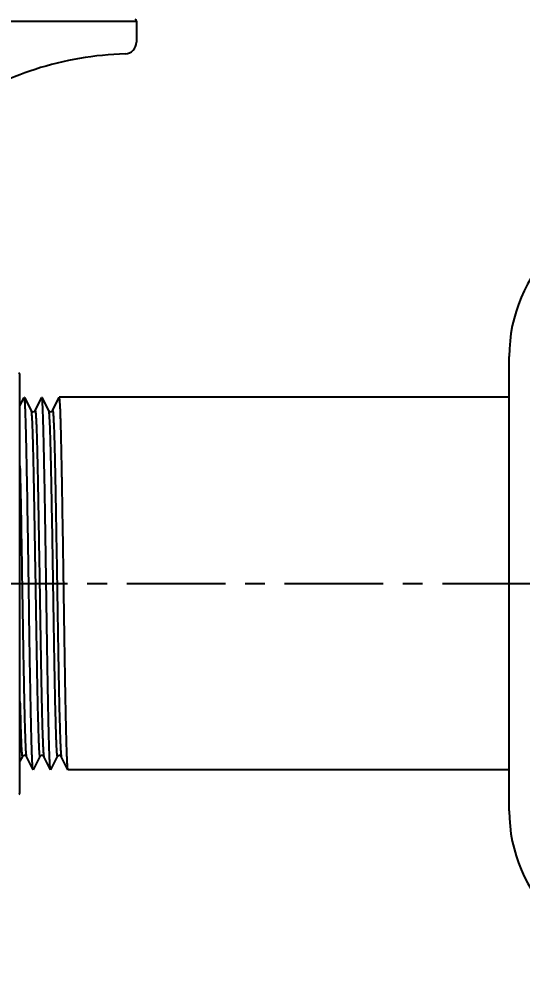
# Model space of a CAD drawing. Header units: millimetres. Extents: x 2792 to 3374, y 618 to 1096.
# Drawn here: x 3084 to 3116.4, y 807.6 to 868.3 of the extents above; entities that cross this region are included whole.
import ezdxf

# ---------------------------------------------------------------- set-up
doc = ezdxf.new("R2010")
doc.units = ezdxf.units.MM
doc.header["$LTSCALE"] = 0.1
doc.linetypes.add('CENTERX2', pattern=[101.6, 63.5, -12.7, 12.7, -12.7])
for name, color, linetype in [('02___PRT_ALL_AXES', 7, 'Continuous'), ('CENTER', 1, 'CENTERX2'), ('DIM', 3, 'Continuous')]:
    doc.layers.add(name, color=color, linetype=linetype)
doc.styles.get("Standard").update_dxf_attribs({"font": 'arial.ttf'})
doc.dimstyles.new('ISO-25', dxfattribs={"dimtxt": 2.5, "dimasz": 2.5, "dimexe": 1.25, "dimexo": 0.625, "dimtad": 1, "dimtxsty": 'Standard', "dimcen": 2.5, "dimadec": 0, "dimazin": 0, "dimtfac": 1, "dimtmove": 0, "dimatfit": 3, "dimfxl": 0, "dimarcsym": 0})

# ---------------------------------------------------------------- blocks, each defined once
blk = doc.blocks.new('*D193')
at = {"layer": 'Defpoints', "color": 0, "transparency": 16777216}
for p in [(3127.568, 940.514), (3057.818, 935.367), (3127.568, 856.353)]:
    blk.add_point(p, dxfattribs=at)
at = {"layer": 'DIM', "color": 0, "lineweight": -2, "transparency": 16777216}
for p, q in [((3057.818, 935.992), (3057.818, 941.764)), ((3127.568, 856.978), (3127.568, 941.764)), ((3060.318, 940.514), (3125.068, 940.514))]:
    blk.add_line(p, q, dxfattribs=at)
at = {"layer": 'DIM', "color": 0, "transparency": 16777216}
for points in [[(3060.318, 940.93), (3060.318, 940.097), (3057.818, 940.514)], [(3125.068, 940.93), (3125.068, 940.097), (3127.568, 940.514)]]:
    blk.add_solid(points, dxfattribs=at)
at = {"layer": 'DIM', "color": 0, "transparency": 16777216, "insert": (3092.693, 942.415), "char_height": 2.5, "attachment_point": 5}
blk.add_mtext('95', dxfattribs=at)
blk = doc.blocks.new('*D194')
at = {"layer": 'Defpoints', "color": 0, "transparency": 16777216}
for p in [(3142.568, 947.933), (3057.818, 935.367), (3142.568, 843.228)]:
    blk.add_point(p, dxfattribs=at)
at = {"layer": 'DIM', "color": 0, "lineweight": -2, "transparency": 16777216}
for p, q in [((3057.818, 935.992), (3057.818, 949.183)), ((3142.568, 843.853), (3142.568, 949.183)), ((3060.318, 947.933), (3140.068, 947.933))]:
    blk.add_line(p, q, dxfattribs=at)
at = {"layer": 'DIM', "color": 0, "transparency": 16777216}
for points in [[(3060.318, 948.349), (3060.318, 947.516), (3057.818, 947.933)], [(3140.068, 948.349), (3140.068, 947.516), (3142.568, 947.933)]]:
    blk.add_solid(points, dxfattribs=at)
at = {"layer": 'DIM', "color": 0, "transparency": 16777216, "insert": (3100.193, 949.834), "char_height": 2.5, "attachment_point": 5}
blk.add_mtext('116', dxfattribs=at)

msp = doc.modelspace()

# ---------------------------------------------------------------- linework, layer by layer
at = {"color": 7, "linetype": 'Continuous'}
for p, q in [((3024.068, 868.203), (3091.568, 868.203)), ((3091.568, 868.203), (3091.568, 866.84)), ((3084.068, 818.575), (3084.068, 845.38)), ((3084.068, 843.421), (3084.344, 843.972)), ((3084.355, 843.972), (3084.344, 843.972)), ((3084.355, 843.972), (3084.783, 843.115)), ((3085.04, 843.115), (3085.469, 843.972)), ((3085.48, 843.972), (3085.469, 843.972)), ((3085.48, 843.972), (3085.908, 843.115)), ((3086.165, 843.115), (3086.594, 843.972)), ((3086.599, 843.978), (3086.594, 843.972)), ((3084.221, 820.84), (3084.068, 820.535)), ((3084.906, 819.983), (3084.478, 820.84)), ((3085.346, 820.84), (3084.917, 819.983)), ((3086.031, 819.983), (3085.603, 820.84)), ((3086.471, 820.84), (3086.042, 819.983)), ((3087.156, 819.983), (3086.728, 820.84)), ((3084.917, 819.983), (3084.906, 819.983)), ((3086.042, 819.983), (3086.031, 819.983)), ((3087.162, 819.978), (3087.156, 819.983))]:
    msp.add_line(p, q, dxfattribs=at)
for points in [[(3084.783, 843.115), (3084.788, 843.107), (3084.818, 843.073), (3084.894, 843.039), (3084.983, 843.058), (3085.03, 843.098), (3085.04, 843.115)], [(3085.908, 843.115), (3085.913, 843.107), (3085.943, 843.073), (3086.019, 843.039), (3086.108, 843.058), (3086.155, 843.098), (3086.165, 843.115)], [(3084.478, 820.84), (3084.467, 820.857), (3084.421, 820.898), (3084.332, 820.916), (3084.255, 820.883), (3084.226, 820.849), (3084.221, 820.84)], [(3085.603, 820.84), (3085.592, 820.857), (3085.546, 820.898), (3085.457, 820.916), (3085.38, 820.883), (3085.351, 820.849), (3085.346, 820.84)], [(3086.728, 820.84), (3086.717, 820.857), (3086.671, 820.898), (3086.582, 820.916), (3086.505, 820.883), (3086.476, 820.849), (3086.471, 820.84)]]:
    msp.add_lwpolyline(points, dxfattribs=at)
for centre, radius, start, end in [((3091.418, 868.203), 0.15, 0, 60.00035), ((3090.818, 866.84), 0.75, 271.90209, 0), ((3083.843, 845.38), 0.225, 0, 47.44801), ((3083.843, 818.575), 0.225, 312.55199, 0)]:
    msp.add_arc(centre, radius, start, end, dxfattribs=at)
for points, knots in [([(3090.843, 866.091), (3088.882, 866.026), (3085.972, 865.545), (3082.456, 864.11), (3080.174, 862.719), (3078.298, 861.036), (3076.89, 859.12), (3076.019, 857.033), (3075.818, 855.57), (3075.818, 854.853)], [0, 0, 0, 0, 0.286008, 0.422459, 0.551936, 0.673566, 0.787615, 0.895522, 1, 1, 1, 1]), ([(3084.631, 831.978), (3084.619, 832.744), (3084.597, 834.247), (3084.563, 836.432), (3084.534, 838.163), (3084.51, 839.446), (3084.493, 840.31), (3084.476, 841.097), (3084.459, 841.799), (3084.442, 842.41), (3084.425, 842.925), (3084.411, 843.291), (3084.398, 843.532), (3084.39, 843.673), (3084.382, 843.787), (3084.374, 843.874), (3084.365, 843.932), (3084.359, 843.963), (3084.355, 843.972)], [0, 0, 0, 0, 0.191456, 0.375817, 0.54629, 0.624319, 0.696563, 0.762355, 0.821085, 0.872206, 0.91525, 0.949815, 0.963819, 0.975591, 0.985107, 0.992349, 0.997309, 1, 1, 1, 1]), ([(3085.756, 831.978), (3085.744, 832.744), (3085.722, 834.247), (3085.688, 836.432), (3085.659, 838.163), (3085.635, 839.446), (3085.618, 840.31), (3085.601, 841.097), (3085.584, 841.799), (3085.567, 842.41), (3085.55, 842.925), (3085.536, 843.291), (3085.523, 843.532), (3085.515, 843.673), (3085.507, 843.787), (3085.499, 843.874), (3085.49, 843.932), (3085.484, 843.963), (3085.48, 843.972)], [0, 0, 0, 0, 0.191455, 0.375817, 0.546294, 0.624323, 0.696567, 0.762358, 0.821086, 0.872206, 0.915249, 0.949814, 0.963819, 0.975591, 0.985107, 0.99235, 0.997309, 1, 1, 1, 1]), ([(3086.881, 831.978), (3086.869, 832.758), (3086.846, 834.289), (3086.817, 836.175), (3086.793, 837.617), (3086.776, 838.624), (3086.758, 839.566), (3086.741, 840.436), (3086.723, 841.224), (3086.706, 841.924), (3086.691, 842.448), (3086.679, 842.817), (3086.67, 843.056), (3086.661, 843.267), (3086.653, 843.452), (3086.644, 843.609), (3086.635, 843.738), (3086.627, 843.839), (3086.619, 843.905), (3086.613, 843.943), (3086.609, 843.961), (3086.605, 843.972), (3086.601, 843.978), (3086.599, 843.978)], [0, 0, 0, 0, 0.195, 0.382497, 0.471173, 0.555307, 0.634093, 0.706774, 0.77265, 0.831089, 0.881525, 0.903591, 0.92348, 0.941144, 0.956546, 0.969647, 0.980415, 0.988829, 0.994876, 0.997011, 0.998556, 0.999528, 1, 1, 1, 1]), ([(3084.783, 843.115), (3084.788, 843.106), (3084.794, 843.076), (3084.803, 843.018), (3084.811, 842.934), (3084.819, 842.823), (3084.828, 842.686), (3084.841, 842.452), (3084.856, 842.098), (3084.873, 841.601), (3084.89, 841.011), (3084.907, 840.334), (3084.925, 839.576), (3084.942, 838.746), (3084.966, 837.515), (3084.996, 835.86), (3085.03, 833.777), (3085.064, 831.626), (3085.099, 829.488), (3085.133, 827.445), (3085.163, 825.839), (3085.187, 824.661), (3085.204, 823.877), (3085.222, 823.171), (3085.239, 822.55), (3085.256, 822.02), (3085.271, 821.637), (3085.284, 821.38), (3085.292, 821.225), (3085.301, 821.096), (3085.308, 821.005), (3085.315, 820.946), (3085.319, 820.911), (3085.323, 820.883), (3085.327, 820.861), (3085.332, 820.846), (3085.335, 820.836), (3085.343, 820.833), (3085.345, 820.838), (3085.346, 820.84)], [0, 0, 0, 0, 0.001444, 0.004062, 0.007863, 0.012845, 0.018996, 0.026301, 0.044309, 0.066695, 0.093249, 0.123712, 0.157794, 0.195166, 0.235468, 0.323289, 0.417884, 0.51562, 0.61274, 0.705516, 0.790384, 0.828818, 0.864084, 0.895841, 0.923787, 0.947649, 0.967202, 0.975302, 0.982258, 0.988056, 0.992678, 0.994547, 0.996121, 0.997398, 0.998381, 0.999072, 0.999483, 0.999689, 1, 1, 1, 1]), ([(3085.04, 843.115), (3085.041, 843.117), (3085.043, 843.122), (3085.051, 843.119), (3085.054, 843.109), (3085.059, 843.095), (3085.063, 843.073), (3085.067, 843.045), (3085.071, 843.01), (3085.078, 842.951), (3085.085, 842.86), (3085.094, 842.731), (3085.102, 842.576), (3085.115, 842.32), (3085.13, 841.937), (3085.147, 841.407), (3085.164, 840.786), (3085.182, 840.08), (3085.199, 839.297), (3085.223, 838.118), (3085.253, 836.512), (3085.287, 834.47), (3085.322, 832.331), (3085.356, 830.18), (3085.39, 828.097), (3085.42, 826.441), (3085.444, 825.211), (3085.461, 824.38), (3085.479, 823.623), (3085.496, 822.945), (3085.513, 822.355), (3085.531, 821.858), (3085.546, 821.503), (3085.558, 821.27), (3085.567, 821.133), (3085.575, 821.022), (3085.583, 820.938), (3085.592, 820.88), (3085.598, 820.85), (3085.603, 820.84)], [0, 0, 0, 0, 0.000314, 0.000519, 0.000928, 0.001616, 0.002596, 0.00387, 0.005441, 0.007307, 0.011925, 0.017717, 0.024668, 0.032763, 0.052309, 0.076163, 0.104102, 0.135854, 0.171115, 0.209546, 0.29441, 0.387186, 0.484311, 0.582053, 0.676656, 0.764487, 0.804796, 0.842172, 0.87626, 0.906728, 0.933286, 0.955678, 0.973688, 0.980996, 0.987149, 0.992132, 0.995935, 0.998555, 1, 1, 1, 1]), ([(3085.908, 843.115), (3085.913, 843.106), (3085.919, 843.076), (3085.928, 843.018), (3085.936, 842.934), (3085.944, 842.823), (3085.953, 842.686), (3085.965, 842.452), (3085.981, 842.098), (3085.998, 841.601), (3086.015, 841.011), (3086.032, 840.334), (3086.05, 839.576), (3086.067, 838.746), (3086.091, 837.515), (3086.121, 835.86), (3086.155, 833.777), (3086.189, 831.626), (3086.224, 829.488), (3086.258, 827.445), (3086.288, 825.839), (3086.312, 824.661), (3086.329, 823.877), (3086.347, 823.171), (3086.364, 822.55), (3086.381, 822.02), (3086.396, 821.637), (3086.409, 821.38), (3086.417, 821.225), (3086.426, 821.096), (3086.433, 821.005), (3086.44, 820.946), (3086.444, 820.911), (3086.448, 820.883), (3086.452, 820.861), (3086.457, 820.846), (3086.46, 820.837), (3086.468, 820.833), (3086.47, 820.838), (3086.471, 820.84)], [0, 0, 0, 0, 0.001443, 0.004062, 0.007864, 0.012845, 0.018995, 0.026302, 0.044308, 0.066696, 0.093248, 0.123712, 0.157794, 0.195165, 0.235468, 0.32329, 0.417884, 0.51562, 0.612741, 0.705517, 0.790384, 0.828819, 0.864084, 0.895842, 0.923786, 0.94765, 0.967202, 0.975303, 0.982259, 0.988055, 0.992679, 0.994549, 0.996122, 0.997398, 0.99838, 0.999071, 0.999483, 0.999689, 1, 1, 1, 1]), ([(3086.165, 843.115), (3086.166, 843.117), (3086.168, 843.122), (3086.176, 843.119), (3086.179, 843.109), (3086.184, 843.095), (3086.188, 843.073), (3086.192, 843.045), (3086.196, 843.01), (3086.203, 842.951), (3086.21, 842.86), (3086.219, 842.731), (3086.227, 842.576), (3086.24, 842.32), (3086.255, 841.937), (3086.272, 841.407), (3086.289, 840.786), (3086.307, 840.08), (3086.324, 839.297), (3086.348, 838.118), (3086.378, 836.512), (3086.412, 834.47), (3086.447, 832.331), (3086.481, 830.18), (3086.515, 828.097), (3086.545, 826.441), (3086.569, 825.211), (3086.586, 824.38), (3086.604, 823.623), (3086.621, 822.945), (3086.638, 822.355), (3086.656, 821.858), (3086.671, 821.503), (3086.683, 821.27), (3086.692, 821.133), (3086.7, 821.022), (3086.708, 820.938), (3086.717, 820.88), (3086.723, 820.85), (3086.728, 820.84)], [0, 0, 0, 0, 0.000313, 0.000518, 0.000927, 0.001614, 0.002594, 0.003869, 0.00544, 0.007306, 0.011924, 0.017715, 0.024667, 0.032763, 0.052307, 0.076162, 0.104101, 0.135853, 0.171115, 0.209545, 0.294409, 0.387186, 0.484311, 0.582052, 0.676656, 0.764488, 0.804796, 0.842174, 0.87626, 0.906729, 0.933287, 0.955678, 0.97369, 0.980997, 0.987149, 0.992133, 0.995937, 0.998555, 1, 1, 1, 1]), ([(3084.068, 839.568), (3084.087, 838.699), (3084.123, 836.824), (3084.172, 833.891), (3084.213, 831.306), (3084.247, 829.222), (3084.272, 827.723), (3084.297, 826.31), (3084.323, 825.013), (3084.348, 823.858), (3084.369, 822.996), (3084.387, 822.395), (3084.4, 822.016), (3084.413, 821.687), (3084.425, 821.412), (3084.438, 821.19), (3084.448, 821.04), (3084.458, 820.947), (3084.464, 820.899), (3084.47, 820.865), (3084.475, 820.846), (3084.478, 820.84)], [0, 0, 0, 0, 0.139331, 0.300255, 0.469705, 0.553323, 0.633918, 0.709845, 0.779555, 0.841627, 0.894794, 0.917691, 0.937973, 0.955533, 0.970285, 0.982153, 0.991081, 0.99443, 0.99703, 0.998883, 1, 1, 1, 1]), ([(3084.906, 819.983), (3084.902, 819.993), (3084.896, 820.023), (3084.887, 820.082), (3084.88, 820.169), (3084.871, 820.282), (3084.863, 820.423), (3084.85, 820.664), (3084.836, 821.031), (3084.819, 821.545), (3084.802, 822.157), (3084.785, 822.859), (3084.768, 823.646), (3084.751, 824.51), (3084.727, 825.793), (3084.698, 827.524), (3084.664, 829.709), (3084.642, 831.212), (3084.631, 831.978)], [0, 0, 0, 0, 0.002691, 0.007651, 0.014893, 0.024409, 0.036181, 0.050185, 0.08475, 0.127794, 0.178915, 0.237645, 0.303437, 0.375681, 0.45371, 0.624183, 0.808544, 1, 1, 1, 1]), ([(3086.031, 819.983), (3086.027, 819.993), (3086.021, 820.023), (3086.012, 820.082), (3086.005, 820.169), (3085.996, 820.282), (3085.988, 820.423), (3085.975, 820.664), (3085.961, 821.031), (3085.944, 821.545), (3085.927, 822.157), (3085.91, 822.859), (3085.893, 823.646), (3085.876, 824.51), (3085.852, 825.793), (3085.823, 827.524), (3085.789, 829.709), (3085.767, 831.212), (3085.756, 831.978)], [0, 0, 0, 0, 0.002691, 0.00765, 0.014892, 0.024407, 0.036179, 0.050183, 0.084747, 0.12779, 0.178911, 0.23764, 0.303432, 0.375675, 0.453703, 0.624178, 0.808544, 1, 1, 1, 1]), ([(3087.156, 819.983), (3087.152, 819.993), (3087.146, 820.023), (3087.137, 820.082), (3087.13, 820.169), (3087.121, 820.282), (3087.113, 820.423), (3087.1, 820.664), (3087.086, 821.031), (3087.069, 821.545), (3087.052, 822.157), (3087.035, 822.859), (3087.018, 823.646), (3087.001, 824.51), (3086.977, 825.793), (3086.948, 827.524), (3086.914, 829.709), (3086.892, 831.212), (3086.881, 831.978)], [0, 0, 0, 0, 0.002691, 0.00765, 0.014892, 0.024407, 0.036179, 0.050183, 0.084747, 0.12779, 0.17891, 0.237638, 0.303428, 0.375669, 0.453697, 0.624174, 0.808542, 1, 1, 1, 1]), ([(3084.068, 824.387), (3084.079, 823.869), (3084.097, 823.142), (3084.121, 822.324), (3084.134, 821.944), (3084.144, 821.701), (3084.153, 821.488), (3084.163, 821.304), (3084.172, 821.15), (3084.18, 821.042), (3084.187, 820.97), (3084.192, 820.928), (3084.196, 820.894), (3084.201, 820.868), (3084.206, 820.85), (3084.209, 820.838), (3084.217, 820.833), (3084.22, 820.838), (3084.221, 820.84)], [0, 0, 0, 0, 0.435993, 0.611462, 0.687645, 0.755821, 0.815811, 0.867448, 0.910574, 0.945086, 0.959087, 0.970907, 0.980539, 0.987986, 0.993269, 0.996459, 0.997959, 1, 1, 1, 1])]:
    msp.add_open_spline(points, degree=3, knots=knots, dxfattribs=at)
at = {"layer": '02___PRT_ALL_AXES', "color": 7, "linetype": 'Continuous'}
for p, q in [((3091.568, 868.203), (3091.568, 866.84)), ((3115.568, 817.353), (3115.568, 846.603)), ((3115.568, 843.978), (3086.599, 843.978)), ((3115.568, 819.978), (3087.162, 819.978))]:
    msp.add_line(p, q, dxfattribs=at)
for centre, start, end in [((3125.318, 846.603), 90, 180), ((3125.318, 817.353), 180, 270)]:
    msp.add_arc(centre, 9.75, start, end, dxfattribs=at)
at = {"layer": 'CENTER'}
msp.add_line((3019.822, 831.978), (3148.801, 831.978), dxfattribs=at)

# ---------------------------------------------------------------- dimensions: what is measured, and where the dimension line sits
at = {"layer": 'DIM'}
for base, p2, text, picture, middle in [((3142.568, 947.933), (3142.568, 843.228), '116', '*D194', (3100.193, 949.834)), ((3127.568, 940.514), (3127.568, 856.353), '95', '*D193', (3092.693, 942.415))]:
    dim = msp.add_linear_dim(base=base, p1=(3057.818, 935.367), p2=p2, text=text, dimstyle='ISO-25', dxfattribs=at)
    dim.commit()
    dim.dimension.update_dxf_attribs({"geometry": picture, "text_midpoint": middle})

doc.saveas('drawing.dxf')
